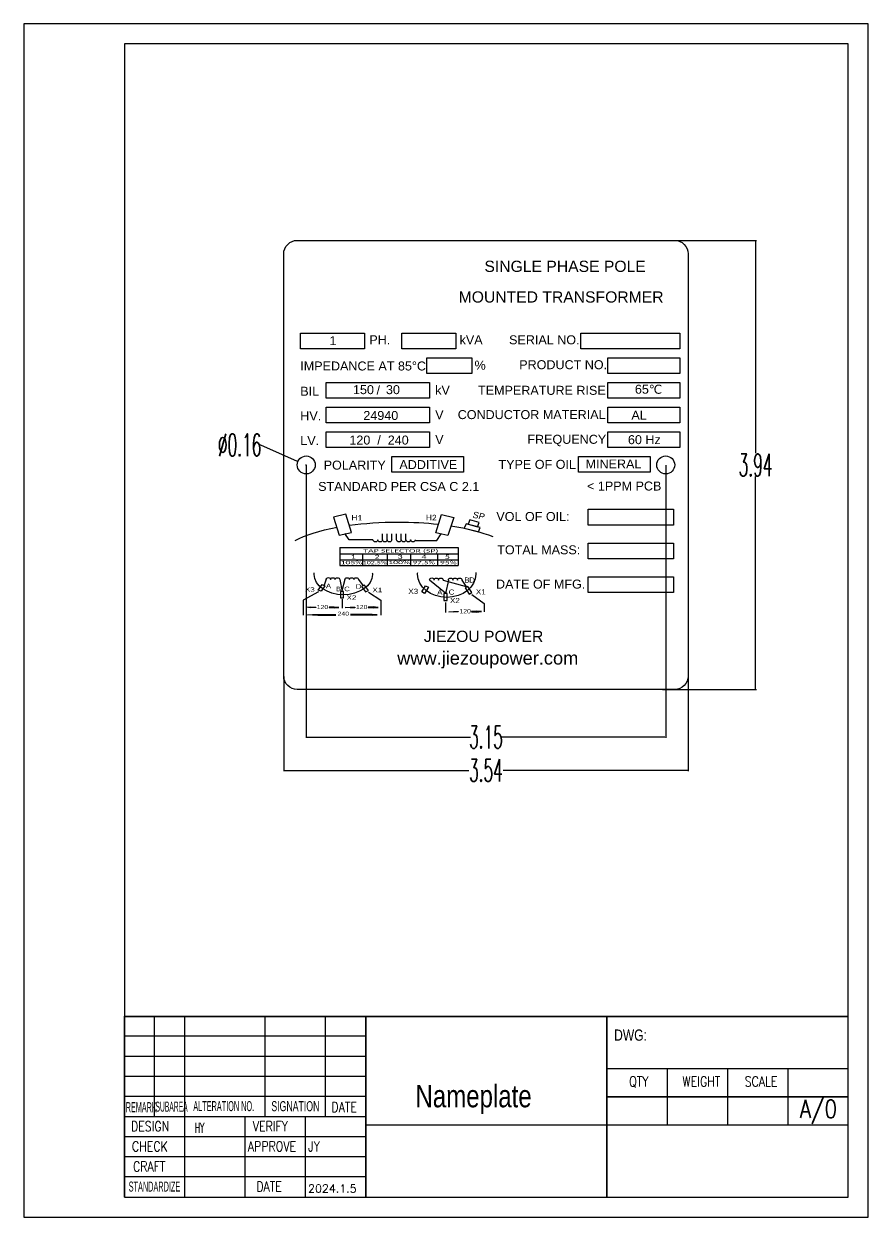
# Model space of a CAD drawing. Extents: x 4438 to 384502, y -178203 to -21188.
# Drawn here: x 377673.8 to 377861.6, y -171679 to -171413.3 of the extents above; entities that cross this region are included whole.
import ezdxf

# ---------------------------------------------------------------- set-up
doc = ezdxf.new("R2010")
doc.units = 0
doc.header["$LTSCALE"] = 8
doc.header["$MEASUREMENT"] = 0
doc.layers.get('0').update_dxf_attribs({"linetype": 'CONTINUOUS'})
doc.layers.get('DEFPOINTS').update_dxf_attribs({"linetype": 'CONTINUOUS'})
for name, color, linetype in [('C00-00-00', 7, 'CONTINUOUS'), ('INTE_THICK', 7, 'CONTINUOUS'), ('layer 1', 7, 'CONTINUOUS')]:
    doc.layers.add(name, color=color, linetype=linetype)
for name, color, linetype, lineweight in [('标注', 7, 'CONTINUOUS', 20), ('标注、文本', 3, 'CONTINUOUS', 25), ('粗实线层', 7, 'CONTINUOUS', 50)]:
    doc.layers.add(name, color=color, linetype=linetype, lineweight=lineweight)
doc.styles.add('1', font='arial.ttf', dxfattribs={"height": 1})
doc.styles.add('2', font='calibri.ttf', dxfattribs={"height": 1})
doc.styles.get("Standard").update_dxf_attribs({"font": 'txt.shx', "width": 0.5, "bigfont": 'intecad.shx'})
doc.styles.add('TEXTSTYLE_3', font='txt', dxfattribs={"width": 0.8})
doc.styles.add('TEXTSTYLE_4', font='txt', dxfattribs={"width": 0.65})
doc.styles.add('TEXTSTYLE_5', font='txt', dxfattribs={"width": 0.45})
doc.styles.add('TEXTSTYLE_7', font='txt', dxfattribs={"width": 0.75})
doc.dimstyles.new('文字', dxfattribs={"dimtxt": 5, "dimasz": 0.18, "dimexe": 0.18, "dimexo": 0.0625, "dimgap": 0.09, "dimtad": 0, "dimtih": 1, "dimtoh": 1, "dimdec": 4, "dimzin": 0, "dimdsep": 46, "dimtxsty": 'Standard', "dimcen": 0.09, "dimadec": 0, "dimazin": 0, "dimtfac": 1, "dimtdec": 4, "dimtofl": 0, "dimtmove": 0, "dimatfit": 3, "dimfxl": 0, "dimtolj": 1, "dimtzin": 0, "dimarcsym": 0})

# ---------------------------------------------------------------- blocks, each defined once
blk = doc.blocks.new('*D62')
at = {"layer": 'DEFPOINTS', "color": 0}
for p in [(377731.58, -171558.52), (377821.58, -171558.52), (377821.58, -171579.53)]:
    blk.add_point(p, dxfattribs=at)
at = {"layer": '标注', "color": 0, "lineweight": -2, "ltscale": 0.5}
for p, q in [((377731.58, -171558.59), (377731.58, -171579.71)), ((377821.58, -171558.59), (377821.58, -171579.71)), ((377731.76, -171579.53), (377772.74, -171579.53)), ((377821.4, -171579.53), (377780.42, -171579.53))]:
    blk.add_line(p, q, dxfattribs=at)
at = {"layer": '标注', "color": 0}
for points in [[(377731.76, -171579.5), (377731.76, -171579.56), (377731.58, -171579.53)], [(377821.4, -171579.56), (377821.4, -171579.5), (377821.58, -171579.53)]]:
    blk.add_solid(points, dxfattribs=at)
at = {"layer": '标注', "color": 0, "insert": (377776.58, -171579.53), "char_height": 5, "attachment_point": 5}
blk.add_mtext('\\A1;3.54', dxfattribs=at)
blk = doc.blocks.new('*D92')
at = {"layer": 'DEFPOINTS', "color": 0}
for p in [(377815.8, -171461.52), (377836.57, -171461.52), (377815.8, -171561.52)]:
    blk.add_point(p, dxfattribs=at)
at = {"layer": '标注', "color": 0, "lineweight": -2, "ltscale": 0.5}
for p, q in [((377815.86, -171461.52), (377836.75, -171461.52)), ((377836.57, -171461.7), (377836.57, -171508.93)), ((377836.57, -171561.34), (377836.57, -171514.11)), ((377815.86, -171561.52), (377836.75, -171561.52))]:
    blk.add_line(p, q, dxfattribs=at)
at = {"layer": '标注', "color": 0}
for points in [[(377836.6, -171461.7), (377836.54, -171461.7), (377836.57, -171461.52)], [(377836.54, -171561.34), (377836.6, -171561.34), (377836.57, -171561.52)]]:
    blk.add_solid(points, dxfattribs=at)
at = {"layer": '标注', "color": 0, "insert": (377836.57, -171511.52), "char_height": 5, "attachment_point": 5}
blk.add_mtext('\\A1;3.94', dxfattribs=at)
blk = doc.blocks.new('*D93')
at = {"layer": 'DEFPOINTS', "color": 0}
for p in [(377736.58, -171511.52), (377816.58, -171511.52), (377816.58, -171572.13)]:
    blk.add_point(p, dxfattribs=at)
at = {"layer": '标注', "color": 0, "lineweight": -2, "ltscale": 0.5}
for p, q in [((377736.58, -171511.59), (377736.58, -171572.31)), ((377816.58, -171511.59), (377816.58, -171572.31)), ((377736.76, -171572.13), (377773.16, -171572.13)), ((377816.4, -171572.13), (377780, -171572.13))]:
    blk.add_line(p, q, dxfattribs=at)
at = {"layer": '标注', "color": 0}
for points in [[(377736.76, -171572.1), (377736.76, -171572.16), (377736.58, -171572.13)], [(377816.4, -171572.16), (377816.4, -171572.1), (377816.58, -171572.13)]]:
    blk.add_solid(points, dxfattribs=at)
at = {"layer": '标注', "color": 0, "insert": (377776.58, -171572.13), "char_height": 5, "attachment_point": 5}
blk.add_mtext('\\A1;3.15', dxfattribs=at)
blk = doc.blocks.new('*D94')
at = {"layer": 'DEFPOINTS', "color": 0}
for p in [(377734.75, -171510.72), (377738.41, -171512.33)]:
    blk.add_point(p, dxfattribs=at)
at = {"layer": '标注', "color": 0, "lineweight": -2, "ltscale": 0.5}
for p, q in [((377726.23, -171507.06), (377726.41, -171507.06)), ((377726.41, -171507.06), (377734.59, -171510.65)), ((377736.49, -171511.52), (377736.67, -171511.52)), ((377736.58, -171511.61), (377736.58, -171511.43))]:
    blk.add_line(p, q, dxfattribs=at)
at = {"layer": '标注', "color": 0}
blk.add_solid([(377734.57, -171510.67), (377734.6, -171510.62), (377734.75, -171510.72)], dxfattribs=at)
at = {"layer": '标注', "color": 0, "insert": (377721.77, -171507.06), "char_height": 5, "attachment_point": 5}
blk.add_mtext('\\A1;%%C0.16', dxfattribs=at)

msp = doc.modelspace()

# ---------------------------------------------------------------- linework, layer by layer
for p, q in [((377744.065, -171529.901), (377744.065, -171533.912)), ((377744.065, -171531.324), (377770.4, -171531.324)), ((377749.177, -171533.912), (377749.177, -171531.324)), ((377754.698, -171533.912), (377754.698, -171531.324)), ((377759.885, -171533.912), (377759.885, -171531.324)), ((377765.784, -171531.324), (377765.784, -171533.912)), ((377744.065, -171532.653), (377770.4, -171532.653)), ((377744.065, -171533.912), (377770.4, -171533.912))]:
    msp.add_line(p, q)
at = {"color": 7, "linetype": 'Continuous'}
for p, q in [((377696.12, -171634.333), (377857.148, -171634.333)), ((377696.125, -171634.269), (377857.153, -171634.269)), ((377696.125, -171674.526), (377696.125, -171634.269)), ((377702.835, -171656.634), (377702.835, -171634.269)), ((377709.544, -171674.526), (377709.544, -171634.269)), ((377727.436, -171656.634), (377727.436, -171634.269)), ((377740.855, -171656.634), (377740.855, -171634.269)), ((377749.801, -171634.269), (377749.801, -171674.526)), ((377749.82, -171634.296), (377749.82, -171674.553)), ((377749.82, -171634.296), (377857.172, -171634.296)), ((377803.477, -171674.526), (377803.477, -171634.269)), ((377803.496, -171634.296), (377803.496, -171674.553)), ((377749.801, -171638.742), (377696.125, -171638.742)), ((377749.801, -171643.215), (377696.125, -171643.215)), ((377803.477, -171645.899), (377857.153, -171645.899)), ((377803.496, -171645.926), (377857.172, -171645.926)), ((377816.896, -171645.899), (377816.896, -171658.423)), ((377816.915, -171645.926), (377816.915, -171658.451)), ((377830.315, -171645.899), (377830.315, -171658.423)), ((377830.334, -171645.926), (377830.334, -171658.451)), ((377843.734, -171645.899), (377843.734, -171658.423)), ((377843.753, -171645.926), (377843.753, -171658.451)), ((377749.801, -171647.688), (377696.125, -171647.688)), ((377749.801, -171652.161), (377696.125, -171652.161)), ((377803.477, -171652.161), (377857.153, -171652.161)), ((377803.496, -171652.188), (377857.172, -171652.188)), ((377749.801, -171656.634), (377696.125, -171656.634)), ((377722.963, -171656.634), (377722.963, -171674.526)), ((377736.382, -171656.634), (377736.382, -171674.526)), ((377749.801, -171658.423), (377857.153, -171658.423)), ((377749.82, -171658.451), (377857.172, -171658.451)), ((377749.801, -171661.107), (377696.125, -171661.107)), ((377749.801, -171665.58), (377696.125, -171665.58)), ((377749.801, -171670.053), (377696.125, -171670.053))]:
    msp.add_line(p, q, dxfattribs=at)
at = {"color": 7}
msp.add_lwpolyline([(377744.065, -171529.901), (377770.4, -171529.901), (377770.4, -171533.912)], dxfattribs=at)
at = {"lineweight": 30}
for points in [[(377772.983, -171523.735), (377772.983, -171523.735), (377775.105, -171524.325), (377775.105, -171524.325), (377775.105, -171524.325), (377775.105, -171524.325), (377774.731, -171525.311), (377774.731, -171525.311), (377774.731, -171525.311), (377774.731, -171525.311), (377772.608, -171524.721), (377772.608, -171524.721), (377772.608, -171524.721), (377772.608, -171524.721), (377772.983, -171523.735), (377772.983, -171523.735)], [(377772.156, -171524.596), (377772.156, -171524.596), (377775.299, -171525.469), (377775.299, -171525.469), (377775.299, -171525.469), (377775.299, -171525.469), (377774.945, -171526.399), (377774.945, -171526.399), (377774.945, -171526.399), (377774.945, -171526.399), (377771.764, -171525.625), (377771.764, -171525.625), (377771.764, -171525.625), (377771.764, -171525.625), (377772.156, -171524.596), (377772.156, -171524.596)]]:
    msp.add_open_spline(points, degree=3, knots=[0, 0, 0, 0, 0.25, 0.25, 0.25, 0.25, 0.5, 0.5, 0.5, 0.5, 0.75, 0.75, 0.75, 0.75, 1, 1, 1, 1], dxfattribs=at)
at = {"layer": 'C00-00-00', "lineweight": 25}
msp.add_lwpolyline([(377734.582, -171461.523), (377818.582, -171461.523, -0.4142136), (377821.582, -171464.523), (377821.582, -171558.523, -0.4142136), (377818.582, -171561.523), (377734.582, -171561.523, -0.4142136), (377731.582, -171558.523), (377731.582, -171464.523, -0.4142136)], format="xyb", close=True, dxfattribs=at)
for points in [[(377735.293, -171482.162), (377749.538, -171482.162), (377749.538, -171485.662), (377735.293, -171485.662)], [(377757.874, -171482.162), (377769.874, -171482.162), (377769.874, -171485.662), (377757.874, -171485.662)], [(377797.687, -171482.162), (377819.687, -171482.162), (377819.687, -171485.662), (377797.687, -171485.662)], [(377763.426, -171487.662), (377773.426, -171487.662), (377773.426, -171491.162), (377763.426, -171491.162)], [(377803.687, -171487.662), (377819.687, -171487.662), (377819.687, -171491.162), (377803.687, -171491.162)], [(377741.029, -171493.162), (377764.029, -171493.162), (377764.029, -171496.662), (377741.029, -171496.662)], [(377803.687, -171493.162), (377819.687, -171493.162), (377819.687, -171496.662), (377803.687, -171496.662)], [(377741.029, -171498.662), (377764.029, -171498.662), (377764.029, -171502.162), (377741.029, -171502.162)], [(377803.687, -171498.662), (377819.687, -171498.662), (377819.687, -171502.162), (377803.687, -171502.162)], [(377741.029, -171504.162), (377764.029, -171504.162), (377764.029, -171507.662), (377741.029, -171507.662)], [(377803.687, -171504.162), (377819.687, -171504.162), (377819.687, -171507.662), (377803.687, -171507.662)], [(377755.601, -171509.662), (377771.601, -171509.662), (377771.601, -171513.162), (377755.601, -171513.162)], [(377797.15, -171509.662), (377813.15, -171509.662), (377813.15, -171513.162), (377797.15, -171513.162)], [(377799.312, -171521.401), (377818.312, -171521.401), (377818.312, -171524.901), (377799.312, -171524.901)], [(377799.312, -171528.901), (377818.312, -171528.901), (377818.312, -171532.401), (377799.312, -171532.401)], [(377799.312, -171536.401), (377818.312, -171536.401), (377818.312, -171539.901), (377799.312, -171539.901)]]:
    msp.add_lwpolyline(points, close=True, dxfattribs=at)
for centre in [(377736.582, -171511.523), (377816.582, -171511.523)]:
    msp.add_circle(centre, 2, dxfattribs=at)
at = {"layer": 'INTE_THICK'}
for p, q in [((377857.148, -171417.785), (377696.125, -171417.785)), ((377696.125, -171417.785), (377696.125, -171674.526)), ((377857.148, -171674.526), (377857.148, -171417.785)), ((377696.125, -171674.526), (377857.148, -171674.526))]:
    msp.add_line(p, q, dxfattribs=at)
at = {"layer": 'layer 1', "color": 7, "lineweight": 25}
for p, q in [((377753.567, -171528.201), (377753.567, -171526.833)), ((377754.617, -171528.196), (377754.617, -171526.828)), ((377755.641, -171528.196), (377755.641, -171526.828)), ((377756.691, -171528.196), (377756.691, -171526.828)), ((377757.74, -171528.196), (377757.74, -171526.828)), ((377758.79, -171528.201), (377758.79, -171526.833))]:
    msp.add_line(p, q, dxfattribs=at)
for points in [[(377744.189, -171541.079), (377744.909, -171541.079), (377744.909, -171539.691), (377744.189, -171539.691), (377744.189, -171541.079)], [(377767.207, -171541.737), (377767.927, -171541.737), (377767.927, -171540.165), (377767.207, -171540.165), (377767.207, -171541.737)]]:
    msp.add_lwpolyline(points, close=True, dxfattribs=at)
for points, knots in [([(377742.685, -171523.133), (377742.685, -171523.133), (377745.389, -171522.514), (377745.389, -171522.514), (377745.389, -171522.514), (377745.389, -171522.514), (377746.657, -171526.559), (377746.657, -171526.559), (377746.657, -171526.559), (377746.657, -171526.559), (377743.953, -171527.178), (377743.953, -171527.178), (377743.953, -171527.178), (377743.953, -171527.178), (377742.685, -171523.133), (377742.685, -171523.133)], [0, 0, 0, 0, 0.25, 0.25, 0.25, 0.25, 0.5, 0.5, 0.5, 0.5, 0.75, 0.75, 0.75, 0.75, 1, 1, 1, 1]), ([(377746.209, -171524.952), (377749.504, -171524.499), (377753.163, -171524.247), (377757.015, -171524.247), (377757.015, -171524.247), (377760.166, -171524.247), (377763.187, -171524.416), (377765.986, -171524.725)], [0, 0, 0, 0, 0.5, 0.5, 0.5, 0.5, 1, 1, 1, 1]), ([(377765.43, -171526.617), (377765.43, -171526.617), (377768.134, -171527.236), (377768.134, -171527.236), (377768.134, -171527.236), (377768.134, -171527.236), (377769.402, -171523.191), (377769.402, -171523.191), (377769.402, -171523.191), (377769.402, -171523.191), (377766.698, -171522.572), (377766.698, -171522.572), (377766.698, -171522.572), (377766.698, -171522.572), (377765.43, -171526.617), (377765.43, -171526.617)], [0, 0, 0, 0, 0.25, 0.25, 0.25, 0.25, 0.5, 0.5, 0.5, 0.5, 0.75, 0.75, 0.75, 0.75, 1, 1, 1, 1]), ([(377752.517, -171528.196), (377752.517, -171528.443), (377752.282, -171528.644), (377751.992, -171528.644), (377751.992, -171528.644), (377751.702, -171528.644), (377751.467, -171528.443), (377751.467, -171528.196)], [0, 0, 0, 0, 0.5, 0.5, 0.5, 0.5, 1, 1, 1, 1]), ([(377753.567, -171528.196), (377753.567, -171528.443), (377753.332, -171528.644), (377753.042, -171528.644), (377753.042, -171528.644), (377752.752, -171528.644), (377752.517, -171528.443), (377752.517, -171528.196)], [0, 0, 0, 0, 0.5, 0.5, 0.5, 0.5, 1, 1, 1, 1]), ([(377754.617, -171528.196), (377754.617, -171528.443), (377754.382, -171528.644), (377754.092, -171528.644), (377754.092, -171528.644), (377753.802, -171528.644), (377753.567, -171528.443), (377753.567, -171528.196)], [0, 0, 0, 0, 0.5, 0.5, 0.5, 0.5, 1, 1, 1, 1]), ([(377755.641, -171528.196), (377755.641, -171528.443), (377755.406, -171528.644), (377755.116, -171528.644), (377755.116, -171528.644), (377754.826, -171528.644), (377754.591, -171528.443), (377754.591, -171528.196)], [0, 0, 0, 0, 0.5, 0.5, 0.5, 0.5, 1, 1, 1, 1]), ([(377757.74, -171528.196), (377757.74, -171528.443), (377757.505, -171528.644), (377757.215, -171528.644), (377757.215, -171528.644), (377756.926, -171528.644), (377756.691, -171528.443), (377756.691, -171528.196)], [0, 0, 0, 0, 0.5, 0.5, 0.5, 0.5, 1, 1, 1, 1]), ([(377758.79, -171528.196), (377758.79, -171528.443), (377758.555, -171528.644), (377758.265, -171528.644), (377758.265, -171528.644), (377757.975, -171528.644), (377757.74, -171528.443), (377757.74, -171528.196)], [0, 0, 0, 0, 0.5, 0.5, 0.5, 0.5, 1, 1, 1, 1]), ([(377759.84, -171528.196), (377759.84, -171528.443), (377759.605, -171528.644), (377759.315, -171528.644), (377759.315, -171528.644), (377759.025, -171528.644), (377758.79, -171528.443), (377758.79, -171528.196)], [0, 0, 0, 0, 0.5, 0.5, 0.5, 0.5, 1, 1, 1, 1]), ([(377760.864, -171528.196), (377760.864, -171528.443), (377760.629, -171528.644), (377760.339, -171528.644), (377760.339, -171528.644), (377760.049, -171528.644), (377759.814, -171528.443), (377759.814, -171528.196)], [0, 0, 0, 0, 0.5, 0.5, 0.5, 0.5, 1, 1, 1, 1]), ([(377751.298, -171535.522), (377751.312, -171535.643), (377751.319, -171535.766), (377751.319, -171535.89), (377751.319, -171535.89), (377751.319, -171538.398), (377748.417, -171540.431), (377744.839, -171540.431), (377744.839, -171540.431), (377741.261, -171540.431), (377738.359, -171538.398), (377738.359, -171535.89), (377738.359, -171535.89), (377738.359, -171535.766), (377738.366, -171535.643), (377738.38, -171535.522)], [0, 0, 0, 0, 0.25, 0.25, 0.25, 0.25, 0.5, 0.5, 0.5, 0.5, 0.75, 0.75, 0.75, 0.75, 1, 1, 1, 1]), ([(377741.023, -171537.015), (377741.023, -171536.795), (377741.249, -171536.617), (377741.527, -171536.617), (377741.527, -171536.617), (377741.806, -171536.617), (377742.031, -171536.795), (377742.031, -171537.015)], [0, 0, 0, 0, 0.5, 0.5, 0.5, 0.5, 1, 1, 1, 1]), ([(377742.016, -171537.026), (377742.016, -171536.806), (377742.241, -171536.628), (377742.52, -171536.628), (377742.52, -171536.628), (377742.798, -171536.628), (377743.024, -171536.806), (377743.024, -171537.026)], [0, 0, 0, 0, 0.5, 0.5, 0.5, 0.5, 1, 1, 1, 1]), ([(377743.024, -171537.026), (377743.024, -171536.806), (377743.25, -171536.628), (377743.528, -171536.628), (377743.528, -171536.628), (377743.806, -171536.628), (377744.032, -171536.806), (377744.032, -171537.026)], [0, 0, 0, 0, 0.5, 0.5, 0.5, 0.5, 1, 1, 1, 1]), ([(377745.199, -171537.026), (377745.199, -171536.806), (377745.425, -171536.628), (377745.703, -171536.628), (377745.703, -171536.628), (377745.981, -171536.628), (377746.207, -171536.806), (377746.207, -171537.026)], [0, 0, 0, 0, 0.5, 0.5, 0.5, 0.5, 1, 1, 1, 1]), ([(377746.192, -171537.036), (377746.192, -171536.817), (377746.417, -171536.639), (377746.696, -171536.639), (377746.696, -171536.639), (377746.974, -171536.639), (377747.2, -171536.817), (377747.2, -171537.036)], [0, 0, 0, 0, 0.5, 0.5, 0.5, 0.5, 1, 1, 1, 1]), ([(377747.2, -171537.036), (377747.2, -171536.817), (377747.425, -171536.639), (377747.704, -171536.639), (377747.704, -171536.639), (377747.982, -171536.639), (377748.208, -171536.817), (377748.208, -171537.036)], [0, 0, 0, 0, 0.5, 0.5, 0.5, 0.5, 1, 1, 1, 1]), ([(377774.316, -171535.439), (377774.33, -171535.576), (377774.337, -171535.715), (377774.337, -171535.856), (377774.337, -171535.856), (377774.337, -171538.698), (377771.436, -171541.003), (377767.858, -171541.003), (377767.858, -171541.003), (377764.279, -171541.003), (377761.378, -171538.698), (377761.378, -171535.856), (377761.378, -171535.856), (377761.378, -171535.715), (377761.385, -171535.576), (377761.399, -171535.439)], [0, 0, 0, 0, 0.25, 0.25, 0.25, 0.25, 0.5, 0.5, 0.5, 0.5, 0.75, 0.75, 0.75, 0.75, 1, 1, 1, 1]), ([(377764.042, -171537.131), (377764.042, -171536.882), (377764.267, -171536.68), (377764.546, -171536.68), (377764.546, -171536.68), (377764.824, -171536.68), (377765.05, -171536.882), (377765.05, -171537.131)], [0, 0, 0, 0, 0.5, 0.5, 0.5, 0.5, 1, 1, 1, 1]), ([(377765.034, -171537.143), (377765.034, -171536.894), (377765.26, -171536.693), (377765.538, -171536.693), (377765.538, -171536.693), (377765.817, -171536.693), (377766.042, -171536.894), (377766.042, -171537.143)], [0, 0, 0, 0, 0.5, 0.5, 0.5, 0.5, 1, 1, 1, 1]), ([(377766.042, -171537.143), (377766.042, -171536.894), (377766.268, -171536.693), (377766.546, -171536.693), (377766.546, -171536.693), (377766.825, -171536.693), (377767.05, -171536.894), (377767.05, -171537.143)], [0, 0, 0, 0, 0.5, 0.5, 0.5, 0.5, 1, 1, 1, 1]), ([(377768.218, -171537.143), (377768.218, -171536.894), (377768.443, -171536.693), (377768.722, -171536.693), (377768.722, -171536.693), (377769, -171536.693), (377769.226, -171536.894), (377769.226, -171537.143)], [0, 0, 0, 0, 0.5, 0.5, 0.5, 0.5, 1, 1, 1, 1]), ([(377769.21, -171537.155), (377769.21, -171536.906), (377769.436, -171536.705), (377769.714, -171536.705), (377769.714, -171536.705), (377769.992, -171536.705), (377770.218, -171536.906), (377770.218, -171537.155)], [0, 0, 0, 0, 0.5, 0.5, 0.5, 0.5, 1, 1, 1, 1]), ([(377770.218, -171537.155), (377770.218, -171536.906), (377770.444, -171536.705), (377770.722, -171536.705), (377770.722, -171536.705), (377771.001, -171536.705), (377771.226, -171536.906), (377771.226, -171537.155)], [0, 0, 0, 0, 0.5, 0.5, 0.5, 0.5, 1, 1, 1, 1]), ([(377740.763, -171538.455), (377740.763, -171538.455), (377740.139, -171538.171), (377740.139, -171538.171), (377740.139, -171538.171), (377740.139, -171538.171), (377739.259, -171539.373), (377739.259, -171539.373), (377739.259, -171539.373), (377739.259, -171539.373), (377739.883, -171539.657), (377739.883, -171539.657), (377739.883, -171539.657), (377739.883, -171539.657), (377740.763, -171538.455), (377740.763, -171538.455)], [0, 0, 0, 0, 0.25, 0.25, 0.25, 0.25, 0.5, 0.5, 0.5, 0.5, 0.75, 0.75, 0.75, 0.75, 1, 1, 1, 1]), ([(377748.912, -171538.573), (377748.912, -171538.573), (377749.536, -171538.289), (377749.536, -171538.289), (377749.536, -171538.289), (377749.536, -171538.289), (377750.416, -171539.491), (377750.416, -171539.491), (377750.416, -171539.491), (377750.416, -171539.491), (377749.792, -171539.775), (377749.792, -171539.775), (377749.792, -171539.775), (377749.792, -171539.775), (377748.912, -171538.573), (377748.912, -171538.573)], [0, 0, 0, 0, 0.25, 0.25, 0.25, 0.25, 0.5, 0.5, 0.5, 0.5, 0.75, 0.75, 0.75, 0.75, 1, 1, 1, 1]), ([(377763.781, -171538.763), (377763.781, -171538.763), (377763.158, -171538.442), (377763.158, -171538.442), (377763.158, -171538.442), (377763.158, -171538.442), (377762.278, -171539.804), (377762.278, -171539.804), (377762.278, -171539.804), (377762.278, -171539.804), (377762.901, -171540.125), (377762.901, -171540.125), (377762.901, -171540.125), (377762.901, -171540.125), (377763.781, -171538.763), (377763.781, -171538.763)], [0, 0, 0, 0, 0.25, 0.25, 0.25, 0.25, 0.5, 0.5, 0.5, 0.5, 0.75, 0.75, 0.75, 0.75, 1, 1, 1, 1]), ([(377771.931, -171538.897), (377771.931, -171538.897), (377772.554, -171538.575), (377772.554, -171538.575), (377772.554, -171538.575), (377772.554, -171538.575), (377773.434, -171539.937), (377773.434, -171539.937), (377773.434, -171539.937), (377773.434, -171539.937), (377772.811, -171540.259), (377772.811, -171540.259), (377772.811, -171540.259), (377772.811, -171540.259), (377771.931, -171538.897), (377771.931, -171538.897)], [0, 0, 0, 0, 0.25, 0.25, 0.25, 0.25, 0.5, 0.5, 0.5, 0.5, 0.75, 0.75, 0.75, 0.75, 1, 1, 1, 1]), ([(377738.727, -171543.177), (377738.727, -171543.177), (377737.618, -171543.177), (377737.618, -171543.177), (377737.618, -171543.177), (377737.618, -171543.177), (377737.618, -171543.136), (377737.618, -171543.136), (377737.618, -171543.136), (377737.618, -171543.136), (377736.508, -171543.218), (377736.508, -171543.218), (377736.508, -171543.218), (377736.508, -171543.218), (377737.618, -171543.299), (377737.618, -171543.299), (377737.618, -171543.299), (377737.618, -171543.299), (377737.618, -171543.258), (377737.618, -171543.258), (377737.618, -171543.258), (377737.618, -171543.258), (377738.727, -171543.258), (377738.727, -171543.258), (377738.727, -171543.258), (377738.727, -171543.258), (377738.727, -171543.177), (377738.727, -171543.177)], [0, 0, 0, 0, 0.1428571, 0.1428571, 0.1428571, 0.1428571, 0.2857143, 0.2857143, 0.2857143, 0.2857143, 0.4285714, 0.4285714, 0.4285714, 0.4285714, 0.5714286, 0.5714286, 0.5714286, 0.5714286, 0.7142857, 0.7142857, 0.7142857, 0.7142857, 0.8571429, 0.8571429, 0.8571429, 0.8571429, 1, 1, 1, 1]), ([(377739.079, -171544.85), (377739.079, -171544.85), (377737.97, -171544.85), (377737.97, -171544.85), (377737.97, -171544.85), (377737.97, -171544.85), (377737.97, -171544.81), (377737.97, -171544.81), (377737.97, -171544.81), (377737.97, -171544.81), (377736.86, -171544.891), (377736.86, -171544.891), (377736.86, -171544.891), (377736.86, -171544.891), (377737.97, -171544.972), (377737.97, -171544.972), (377737.97, -171544.972), (377737.97, -171544.972), (377737.97, -171544.932), (377737.97, -171544.932), (377737.97, -171544.932), (377737.97, -171544.932), (377739.079, -171544.932), (377739.079, -171544.932), (377739.079, -171544.932), (377739.079, -171544.932), (377739.079, -171544.85), (377739.079, -171544.85)], [0, 0, 0, 0, 0.1428571, 0.1428571, 0.1428571, 0.1428571, 0.2857143, 0.2857143, 0.2857143, 0.2857143, 0.4285714, 0.4285714, 0.4285714, 0.4285714, 0.5714286, 0.5714286, 0.5714286, 0.5714286, 0.7142857, 0.7142857, 0.7142857, 0.7142857, 0.8571429, 0.8571429, 0.8571429, 0.8571429, 1, 1, 1, 1]), ([(377741.714, -171543.207), (377741.714, -171543.207), (377742.775, -171543.207), (377742.775, -171543.207), (377742.775, -171543.207), (377742.775, -171543.207), (377742.775, -171543.166), (377742.775, -171543.166), (377742.775, -171543.166), (377742.775, -171543.166), (377743.836, -171543.248), (377743.836, -171543.248), (377743.836, -171543.248), (377743.836, -171543.248), (377742.775, -171543.329), (377742.775, -171543.329), (377742.775, -171543.329), (377742.775, -171543.329), (377742.775, -171543.288), (377742.775, -171543.288), (377742.775, -171543.288), (377742.775, -171543.288), (377741.714, -171543.288), (377741.714, -171543.288), (377741.714, -171543.288), (377741.714, -171543.288), (377741.714, -171543.207), (377741.714, -171543.207)], [0, 0, 0, 0, 0.1428571, 0.1428571, 0.1428571, 0.1428571, 0.2857143, 0.2857143, 0.2857143, 0.2857143, 0.4285714, 0.4285714, 0.4285714, 0.4285714, 0.5714286, 0.5714286, 0.5714286, 0.5714286, 0.7142857, 0.7142857, 0.7142857, 0.7142857, 0.8571429, 0.8571429, 0.8571429, 0.8571429, 1, 1, 1, 1]), ([(377747.395, -171543.22), (377747.395, -171543.22), (377746.334, -171543.22), (377746.334, -171543.22), (377746.334, -171543.22), (377746.334, -171543.22), (377746.334, -171543.179), (377746.334, -171543.179), (377746.334, -171543.179), (377746.334, -171543.179), (377745.273, -171543.261), (377745.273, -171543.261), (377745.273, -171543.261), (377745.273, -171543.261), (377746.334, -171543.342), (377746.334, -171543.342), (377746.334, -171543.342), (377746.334, -171543.342), (377746.334, -171543.301), (377746.334, -171543.301), (377746.334, -171543.301), (377746.334, -171543.301), (377747.395, -171543.301), (377747.395, -171543.301), (377747.395, -171543.301), (377747.395, -171543.301), (377747.395, -171543.22), (377747.395, -171543.22)], [0, 0, 0, 0, 0.1428571, 0.1428571, 0.1428571, 0.1428571, 0.2857143, 0.2857143, 0.2857143, 0.2857143, 0.4285714, 0.4285714, 0.4285714, 0.4285714, 0.5714286, 0.5714286, 0.5714286, 0.5714286, 0.7142857, 0.7142857, 0.7142857, 0.7142857, 0.8571429, 0.8571429, 0.8571429, 0.8571429, 1, 1, 1, 1]), ([(377750.18, -171544.843), (377750.18, -171544.843), (377751.289, -171544.843), (377751.289, -171544.843), (377751.289, -171544.843), (377751.289, -171544.843), (377751.289, -171544.802), (377751.289, -171544.802), (377751.289, -171544.802), (377751.289, -171544.802), (377752.399, -171544.883), (377752.399, -171544.883), (377752.399, -171544.883), (377752.399, -171544.883), (377751.289, -171544.965), (377751.289, -171544.965), (377751.289, -171544.965), (377751.289, -171544.965), (377751.289, -171544.924), (377751.289, -171544.924), (377751.289, -171544.924), (377751.289, -171544.924), (377750.18, -171544.924), (377750.18, -171544.924), (377750.18, -171544.924), (377750.18, -171544.924), (377750.18, -171544.843), (377750.18, -171544.843)], [0, 0, 0, 0, 0.1428571, 0.1428571, 0.1428571, 0.1428571, 0.2857143, 0.2857143, 0.2857143, 0.2857143, 0.4285714, 0.4285714, 0.4285714, 0.4285714, 0.5714286, 0.5714286, 0.5714286, 0.5714286, 0.7142857, 0.7142857, 0.7142857, 0.7142857, 0.8571429, 0.8571429, 0.8571429, 0.8571429, 1, 1, 1, 1]), ([(377750.381, -171543.19), (377750.381, -171543.19), (377751.491, -171543.19), (377751.491, -171543.19), (377751.491, -171543.19), (377751.491, -171543.19), (377751.491, -171543.149), (377751.491, -171543.149), (377751.491, -171543.149), (377751.491, -171543.149), (377752.6, -171543.231), (377752.6, -171543.231), (377752.6, -171543.231), (377752.6, -171543.231), (377751.491, -171543.312), (377751.491, -171543.312), (377751.491, -171543.312), (377751.491, -171543.312), (377751.491, -171543.271), (377751.491, -171543.271), (377751.491, -171543.271), (377751.491, -171543.271), (377750.381, -171543.271), (377750.381, -171543.271), (377750.381, -171543.271), (377750.381, -171543.271), (377750.381, -171543.19), (377750.381, -171543.19)], [0, 0, 0, 0, 0.1428571, 0.1428571, 0.1428571, 0.1428571, 0.2857143, 0.2857143, 0.2857143, 0.2857143, 0.4285714, 0.4285714, 0.4285714, 0.4285714, 0.5714286, 0.5714286, 0.5714286, 0.5714286, 0.7142857, 0.7142857, 0.7142857, 0.7142857, 0.8571429, 0.8571429, 0.8571429, 0.8571429, 1, 1, 1, 1]), ([(377770.414, -171544.164), (377770.414, -171544.164), (377769.352, -171544.164), (377769.352, -171544.164), (377769.352, -171544.164), (377769.352, -171544.164), (377769.352, -171544.118), (377769.352, -171544.118), (377769.352, -171544.118), (377769.352, -171544.118), (377768.291, -171544.21), (377768.291, -171544.21), (377768.291, -171544.21), (377768.291, -171544.21), (377769.352, -171544.302), (377769.352, -171544.302), (377769.352, -171544.302), (377769.352, -171544.302), (377769.352, -171544.256), (377769.352, -171544.256), (377769.352, -171544.256), (377769.352, -171544.256), (377770.414, -171544.256), (377770.414, -171544.256), (377770.414, -171544.256), (377770.414, -171544.256), (377770.414, -171544.164), (377770.414, -171544.164)], [0, 0, 0, 0, 0.1428571, 0.1428571, 0.1428571, 0.1428571, 0.2857143, 0.2857143, 0.2857143, 0.2857143, 0.4285714, 0.4285714, 0.4285714, 0.4285714, 0.5714286, 0.5714286, 0.5714286, 0.5714286, 0.7142857, 0.7142857, 0.7142857, 0.7142857, 0.8571429, 0.8571429, 0.8571429, 0.8571429, 1, 1, 1, 1]), ([(377773.4, -171544.13), (377773.4, -171544.13), (377774.509, -171544.13), (377774.509, -171544.13), (377774.509, -171544.13), (377774.509, -171544.13), (377774.509, -171544.084), (377774.509, -171544.084), (377774.509, -171544.084), (377774.509, -171544.084), (377775.619, -171544.176), (377775.619, -171544.176), (377775.619, -171544.176), (377775.619, -171544.176), (377774.509, -171544.268), (377774.509, -171544.268), (377774.509, -171544.268), (377774.509, -171544.268), (377774.509, -171544.222), (377774.509, -171544.222), (377774.509, -171544.222), (377774.509, -171544.222), (377773.4, -171544.222), (377773.4, -171544.222), (377773.4, -171544.222), (377773.4, -171544.222), (377773.4, -171544.13), (377773.4, -171544.13)], [0, 0, 0, 0, 0.1428571, 0.1428571, 0.1428571, 0.1428571, 0.2857143, 0.2857143, 0.2857143, 0.2857143, 0.4285714, 0.4285714, 0.4285714, 0.4285714, 0.5714286, 0.5714286, 0.5714286, 0.5714286, 0.7142857, 0.7142857, 0.7142857, 0.7142857, 0.8571429, 0.8571429, 0.8571429, 0.8571429, 1, 1, 1, 1])]:
    msp.add_open_spline(points, degree=3, knots=knots, dxfattribs=at)
for points in [[(377734.1, -171528.332), (377736.332, -171527.12), (377739.575, -171526.104), (377743.481, -171525.388)], [(377746.165, -171528.196), (377746.165, -171528.196), (377745.194, -171526.757), (377745.194, -171526.757)], [(377765.625, -171528.318), (377765.625, -171528.318), (377766.597, -171526.879), (377766.597, -171526.879)], [(377768.743, -171525.086), (377772.437, -171525.648), (377775.635, -171526.467), (377778.082, -171527.466)], [(377751.422, -171528.196), (377751.422, -171528.196), (377746.165, -171528.196), (377746.165, -171528.196)], [(377760.864, -171528.318), (377760.864, -171528.318), (377765.625, -171528.318), (377765.625, -171528.318)], [(377741.023, -171536.958), (377741.023, -171536.958), (377740.572, -171538.286), (377740.572, -171538.286)], [(377744.032, -171537.026), (377744.032, -171537.026), (377744.549, -171539.691), (377744.549, -171539.691)], [(377745.199, -171537.026), (377745.199, -171537.026), (377744.525, -171539.569), (377744.525, -171539.569)], [(377748.208, -171537.036), (377748.208, -171537.036), (377749.224, -171538.431), (377749.224, -171538.431)], [(377764.042, -171537.131), (377764.042, -171537.131), (377767.543, -171540.026), (377767.543, -171540.026)], [(377767.05, -171537.143), (377767.05, -171537.143), (377772.159, -171538.606), (377772.159, -171538.606)], [(377768.218, -171537.143), (377768.218, -171537.143), (377767.543, -171540.165), (377767.543, -171540.165)], [(377771.226, -171537.155), (377771.226, -171537.155), (377772.242, -171538.736), (377772.242, -171538.736)], [(377739.319, -171539.743), (377739.319, -171539.743), (377735.918, -171541.605), (377735.918, -171541.605)], [(377750.425, -171539.84), (377750.425, -171539.84), (377753.191, -171541.619), (377753.191, -171541.619)], [(377773.444, -171540.333), (377773.444, -171540.333), (377776.209, -171542.349), (377776.209, -171542.349)], [(377735.918, -171541.605), (377735.918, -171541.605), (377735.918, -171544.972), (377735.918, -171544.972)], [(377744.549, -171541.43), (377744.549, -171541.43), (377744.549, -171543.41), (377744.549, -171543.41)], [(377744.56, -171541.443), (377744.56, -171541.443), (377744.56, -171543.294), (377744.56, -171543.294)], [(377753.191, -171541.619), (377753.191, -171541.619), (377753.191, -171544.972), (377753.191, -171544.972)], [(377767.567, -171542.135), (377767.567, -171542.135), (377767.567, -171544.38), (377767.567, -171544.38)], [(377767.579, -171542.15), (377767.579, -171542.15), (377767.579, -171544.249), (377767.579, -171544.249)], [(377776.209, -171542.349), (377776.209, -171542.349), (377776.209, -171544.25), (377776.209, -171544.25)]]:
    msp.add_open_spline(points, degree=3, dxfattribs=at)
at = {"layer": 'layer 1', "color": 7, "lineweight": 40}
for points in [[(377739.163, -171544.879), (377739.163, -171544.879), (377743.175, -171544.879), (377743.175, -171544.879)], [(377750.18, -171544.883), (377750.18, -171544.883), (377746.423, -171544.883), (377746.423, -171544.883)]]:
    msp.add_open_spline(points, degree=3, dxfattribs=at)
at = {"layer": '粗实线层', "color": 1, "lineweight": -3}
for p, q in [((377861.62, -171413.312), (377673.761, -171413.312)), ((377673.761, -171413.312), (377673.761, -171678.998)), ((377861.62, -171678.998), (377861.62, -171413.312)), ((377673.761, -171678.998), (377861.62, -171678.998))]:
    msp.add_line(p, q, dxfattribs=at)

# ---------------------------------------------------------------- texts
at = {"lineweight": 30, "style": '1', "oblique": 4.50113}
msp.add_text('SP', height=1.4352, rotation=347.09823, dxfattribs=at).set_placement((377773.473, -171523.219))
at = {"style": '2', "oblique": 0}
for s, height, width, p in [('1', 0.892, 1.560455, (377746.496, -171532.385)), ('TAP SELECTOR (SP)', 0.74444, 1.870617, (377749.29, -171531.03)), ('2', 0.897, 1.5518, (377751.808, -171532.422)), ('3', 0.897, 1.5518, (377756.929, -171532.422)), ('4', 0.897, 1.5518, (377762.232, -171532.422)), ('5', 0.897, 1.5518, (377767.447, -171532.422)), (' 105%', 0.7444, 1.870617, (377743.733, -171533.624)), (' 102.5%', 0.7444, 1.51978, (377748.77, -171533.638)), (' 100%', 0.7444, 1.870617, (377754.334, -171533.6)), ('97.5%', 0.7444, 1.721653, (377760.266, -171533.624)), ('  95%', 0.7444, 1.870617, (377765.337, -171533.654))]:
    msp.add_text(s, height=height, dxfattribs=dict(at, width=width)).set_placement(p)
at = {"color": 7}
for s, height, style, width, p in [('DWG:', 2.5, 'TEXTSTYLE_7', 0.8, (377805.113, -171639.717)), ('Nameplate', 5, 'TEXTSTYLE_7', 0.8, (377760.893, -171654.549)), ('REMARK', 2.2365, 'TEXTSTYLE_5', 0.45, (377696.427, -171655.635)), ('SUBAREA', 2.2365, 'TEXTSTYLE_5', 0.4, (377703.047, -171655.515)), ('ALTERATION NO.', 2.23649, 'TEXTSTYLE_3', 0.5, (377711.458, -171655.396)), ('SIGNATION', 2.2365, 'TEXTSTYLE_4', 0.65, (377728.828, -171655.409)), ('STANDARDIZE', 2.23649, 'TEXTSTYLE_3', 0.5, (377697.088, -171673.311))]:
    msp.add_text(s, height=height, dxfattribs=dict(at, style=style, width=width)).set_placement(p)
for s, height, width, p in [('QTY', 2.2365, 0.8, (377808.457, -171649.924)), ('WEIGHT', 2.2365, 0.8, (377820.295, -171649.924)), ('SCALE', 2.2365, 0.8, (377834.162, -171649.924)), ('DATE', 2.2365, 0.8, (377742.204, -171655.611)), ('A/0', 4, 0.8, (377846.447, -171656.896)), ('DESIGN', 2.2365, 0.8, (377697.599, -171659.892)), ('HY', 2.2365, 0.55, (377711.805, -171660.224)), ('VERIFY', 2.2365, 0.8, (377724.705, -171659.892)), ('CHECK', 2.2365, 0.8, (377697.808, -171664.365)), ('APPROVE', 2.2365, 0.8, (377723.602, -171664.365)), ('JY', 2.2365, 0.8, (377737.021, -171664.365)), ('CRAFT', 2.2365, 0.8, (377698.046, -171668.838)), ('DATE', 2.2365, 0.8, (377725.48, -171673.311))]:
    msp.add_text(s, height=height, dxfattribs=dict(at, width=width)).set_placement(p)
msp.add_text('2024.1.5', height=1.8, dxfattribs=at).set_placement((377736.996, -171673.541))
at = {"layer": 'layer 1', "color": 7, "oblique": 0}
for s, height, style, width, p in [('H1', 1.2157, '2', 1.106102, (377746.657, -171523.888)), ('H2', 1.2157, '2', 1.106102, (377763.243, -171523.828)), ('B', 1.144, '1', 1.119039, (377771.754, -171537.719)), ('D', 1.144, '1', 1.119039, (377772.846, -171537.706)), ('X3', 1.0092, '1', 1.268403, (377736.293, -171539.748)), ('A', 1.009, '1', 1.268403, (377740.961, -171538.994)), ('B', 1.009, '1', 1.268403, (377743.183, -171539.637)), ('C', 1.009, '1', 1.268403, (377745.02, -171539.626)), ('D', 1.009, '1', 1.268403, (377747.573, -171539.087)), ('X1', 1.0092, '1', 1.268403, (377751.319, -171539.851)), ('X3', 1.1439, '1', 1.119039, (377759.312, -171540.228)), ('A', 1.144, '1', 1.119039, (377765.719, -171540.43)), ('C', 1.144, '1', 1.119039, (377768.28, -171540.398)), ('X1', 1.1439, '1', 1.119039, (377774.337, -171540.345)), ('120', 0.865, '1', 1.268403, (377738.935, -171543.586)), ('X2', 1.0092, '1', 1.268403, (377745.559, -171541.553)), ('120', 0.865, '1', 1.268403, (377747.647, -171543.586)), ('X2', 1.1439, '1', 1.119039, (377768.578, -171542.275)), ('240', 0.865, '1', 1.268403, (377743.566, -171545.068)), ('120', 0.9805, '1', 1.119039, (377770.666, -171544.579))]:
    msp.add_text(s, height=height, dxfattribs=dict(at, style=style, width=width)).set_placement(p)
at = {"layer": '标注、文本', "width": 176.47074, "attachment_point": 1, "style": '1'}
for s, insert, char_height in [('SINGLE PHASE POLE ', (377776.24, -171466.044), 2.5), ('MOUNTED TRANSFORMER', (377770.508, -171472.871), 2.5), ('       1', (377736.336, -171482.849), 2), ('PH.', (377750.635, -171482.66), 2), ('kVA', (377770.714, -171482.66), 2), ('SERIAL NO.', (377781.728, -171482.66), 2), ('IMPEDANCE AT 85°C ', (377735.267, -171488.486), 2), ('%', (377774.047, -171488.311), 2), ('PRODUCT NO.', (377783.986, -171488.198), 2), ('BIL', (377735.267, -171494.105), 2), ('         150 ', (377740.004, -171493.756), 2), ('  /', (377750.685, -171493.879), 2), ('       30', (377748.896, -171493.756), 2), ('kV', (377765.288, -171493.846), 2), ('TEMPERATURE RISE', (377774.827, -171493.903), 2), ('      65℃', (377805.069, -171493.66), 2), ('HV.', (377735.267, -171499.605), 2), ('           24940', (377740.759, -171499.508), 2), ('V', (377765.288, -171499.346), 2), ('CONDUCTOR MATERIAL', (377770.298, -171499.312), 2), ('     AL ', (377805.069, -171499.431), 2), ('LV.', (377735.267, -171505.105), 2), ('       120  /  240 ', (377740.759, -171504.981), 2), ('V', (377765.288, -171504.846), 2), ('FREQUENCY', (377785.796, -171504.812), 2), ('    60 Hz ', (377805.069, -171504.89), 2), ('POLARITY', (377740.471, -171510.557), 2), ('ADDITIVE', (377757.316, -171510.447), 2), ('TYPE OF OIL', (377779.371, -171510.386), 2), ('    MINERAL', (377795.649, -171510.309), 2), ('STANDARD PER CSA C 2.1', (377739.242, -171515.313), 2), ('< 1PPM PCB', (377799.08, -171515.214), 2), ('VOL OF OIL:', (377778.893, -171521.998), 2), ('TOTAL MASS:', (377779.093, -171529.415), 2), ('DATE OF MFG.', (377778.819, -171537.049), 2), ('      JIEZOU POWER ', (377756.941, -171548.43), 2.5), ('www.jiezoupower.com', (377756.83, -171553.063), 2.9)]:
    msp.add_mtext(s, dxfattribs=dict(at, insert=insert, char_height=char_height))

# ---------------------------------------------------------------- dimensions: what is measured, and where the dimension line sits
at = {"layer": '标注', "ltscale": 0.5}
dim = msp.add_linear_dim(base=(377836.57, -171461.523), p1=(377815.802, -171561.523), p2=(377815.802, -171461.523), angle=90, text='3.94', dimstyle='文字', override={"dimdec": 0}, dxfattribs=at)
dim.commit()
dim.dimension.update_dxf_attribs({"geometry": '*D92', "text_midpoint": (377836.57, -171511.523)})
dim = msp.add_diameter_dim_2p(p1=(377738.413, -171512.327), p2=(377734.75, -171510.719), text='%%C0.16', dimstyle='文字', override={"dimdec": 0}, dxfattribs=at)
dim.commit()
dim.dimension.update_dxf_attribs({"geometry": '*D94', "text_midpoint": (377726.411, -171507.056), "dimtype": 163})
for base, p1, p2, text, picture, middle in [((377816.582, -171572.133), (377736.582, -171511.523), (377816.582, -171511.523), '3.15', '*D93', (377776.582, -171572.133)), ((377821.582, -171579.534), (377731.582, -171558.523), (377821.582, -171558.523), '3.54', '*D62', (377776.582, -171579.534))]:
    dim = msp.add_linear_dim(base=base, p1=p1, p2=p2, text=text, dimstyle='文字', override={"dimdec": 0}, dxfattribs=at)
    dim.commit()
    dim.dimension.update_dxf_attribs({"geometry": picture, "text_midpoint": middle})

doc.saveas('drawing.dxf')
